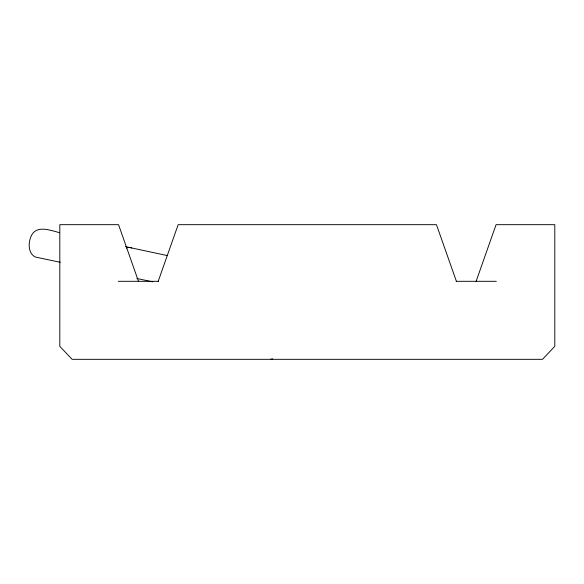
<?xml version="1.0" encoding="UTF-8"?>
<svg xmlns="http://www.w3.org/2000/svg" width="584" height="584" viewBox="0 0 584 584"><rect width="100%" height="100%" fill="white"/><g stroke="black" fill="none" stroke-linecap="round" stroke-linejoin="round"><path stroke-width="0.88" d="M158.206 281.313L178.149 224.679L436.46 224.679L456.403 281.313M476.121 281.313L496.064 224.679L554.8 224.679L554.8 346.327L542.5 359.321L72.109 359.321L59.809 346.327L59.809 224.679L118.545 224.679L138.488 281.313M270.954 359.138L272.735 358.897M118.318 281.313L158.432 281.313M456.177 281.313L496.291 281.313M59.626 232.717C48.355 229.68 33.901 224.037 29.981 239.477C28.236 245.565 29.017 253.96 35.376 257.033L60.283 262.296M125.487 246.638L167.528 255.624M136.817 278.473L152.811 281.853M126.414 247.959A14.498 10.14 -78.1 0 1 131.721 247.959"/></g></svg>
